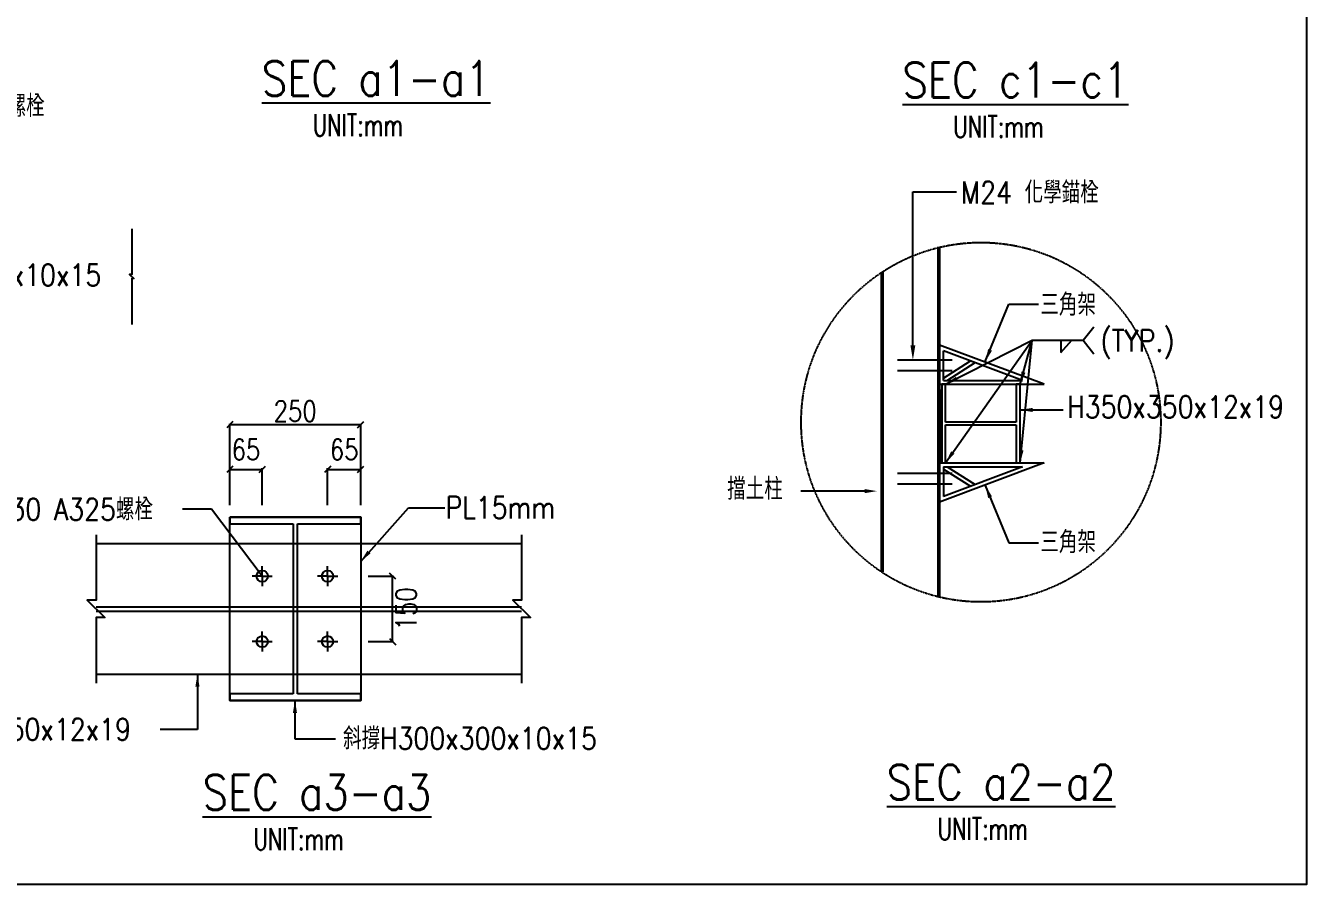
# Model space of a CAD drawing. Header units: centimetres. Extents: x -47768 to 194820, y -149527 to 141949.
# Drawn here: x 89980 to 90714, y 28928 to 29420 of the extents above; entities that cross this region are included whole.
import ezdxf
from ezdxf import colors
from ezdxf.entities.mleader import LeaderData, LeaderLine
from ezdxf.math import Vec2, Vec3

# ---------------------------------------------------------------- set-up
doc = ezdxf.new("R2010")
doc.units = ezdxf.units.CM
for name, pattern in [('1', [0.375, 0.25, -0.125]), ('CONTINOUS', [0]), ('HIDDEN', [0.375, 0.25, -0.125])]:
    doc.linetypes.add(name, pattern=pattern)
doc.layers.get('0').update_dxf_attribs({"color": 8})
doc.layers.add('0S-繪圖區', color=171, linetype='Continuous', plot=False)
for name, color, linetype in [('21', 21, 'Continuous'), ('8', 48, 'Continuous'), ('B', 6, 'HIDDEN'), ('BASELINE', 43, 'Continuous'), ('BN', 7, 'Continuous'), ('COLUMN', 1, 'Continuous'), ('DIM', 4, 'Continuous'), ('F', 2, 'HIDDEN'), ('H', 123, 'Continuous'), ('J', 3, 'HIDDEN'), ('TEXT', 7, 'Continuous'), ('擋土柱', 4, 'Continuous')]:
    doc.layers.add(name, color=color, linetype=linetype)
doc.styles.add('CHINA', font='romans.shx', dxfattribs={"width": 0.85, "bigfont": 'chineset.shx'})
doc.styles.add('china1', font='romans.shx', dxfattribs={"width": 0.8, "bigfont": 'chineset.shx'})
doc.dimstyles.new('30', dxfattribs={"dimscale": 30, "dimtxt": 0.4, "dimasz": 0.12, "dimexe": 0.02, "dimexo": 0.14, "dimgap": 0.06, "dimtad": 2, "dimdec": 1, "dimrnd": 0.1, "dimdsep": 46, "dimtxsty": 'china1', "dimblk1": 'OBLIQUE', "dimblk2": 'OBLIQUE', "dimsah": 1, "dimcen": 0.5, "dimdle": 0.01, "dimclrd": 4, "dimclre": 4, "dimclrt": 4, "dimadec": 0, "dimazin": 0, "dimtfac": 1, "dimtdec": 1, "dimtix": 1, "dimtmove": 2, "dimatfit": 3, "dimfxl": 0.14, "dimtolj": 1, "dimtzin": 0, "dimarcsym": 0})

# ---------------------------------------------------------------- blocks, each defined once
blk = doc.blocks.new('ARROW')
at = {"layer": 'DIM', "linetype": 'Continuous'}
blk.add_solid([(-3.99, -0.66), (-3.99, 0.66), (0, 0)], dxfattribs=at)
blk = doc.blocks.new('_Oblique')
at = {"color": 0, "linetype": 'ByBlock', "lineweight": -2}
blk.add_line((-0.5, -0.5), (0.5, 0.5), dxfattribs=at)
blk = doc.blocks.new('*D96')
at = {"layer": 'DIM', "color": 4, "lineweight": -2, "ltscale": 100}
for p, q in [((90172.37, 29191.52), (90096.77, 29191.52)), ((90097.07, 29163.25), (90097.07, 29192.12)), ((90172.07, 29163.25), (90172.07, 29192.12))]:
    blk.add_line(p, q, dxfattribs=at)
at = {"layer": 'DIM', "color": 4, "lineweight": -2, "ltscale": 100, "xscale": 3.6, "yscale": 3.6, "zscale": 3.6, "rotation": 180}
blk.add_blockref('_Oblique', (90097.07, 29191.52), dxfattribs=at)
at = {"layer": 'DIM', "color": 4, "lineweight": -2, "ltscale": 100, "xscale": 3.6, "yscale": 3.6, "zscale": 3.6}
blk.add_blockref('_Oblique', (90172.07, 29191.52), dxfattribs=at)
at = {"layer": 'DIM', "color": 4, "ltscale": 100, "insert": (90134.57, 29199.32), "char_height": 12, "attachment_point": 5, "style": 'china1'}
blk.add_mtext('\\A1;250', dxfattribs=at)
blk = doc.blocks.new('*D97')
at = {"layer": 'DIM', "color": 4, "lineweight": -2, "ltscale": 100}
for p, q in [((90176.43, 29104.73), (90190.96, 29104.73)), ((90190.36, 29066.93), (90190.36, 29105.03)), ((90176.43, 29067.23), (90190.96, 29067.23))]:
    blk.add_line(p, q, dxfattribs=at)
at = {"layer": 'DIM', "color": 4, "lineweight": -2, "ltscale": 100, "xscale": 3.6, "yscale": 3.6, "zscale": 3.6}
for p, rotation in [((90190.36, 29104.73), 90), ((90190.36, 29067.23), 270)]:
    blk.add_blockref('_Oblique', p, dxfattribs=dict(at, rotation=rotation))
at = {"layer": 'DIM', "color": 4, "ltscale": 100, "insert": (90198.16, 29085.98), "char_height": 12, "attachment_point": 5, "rotation": 90, "style": 'china1'}
blk.add_mtext('\\A1;150', dxfattribs=at)
blk = doc.blocks.new('*D98')
at = {"layer": 'DIM', "color": 4, "lineweight": -2, "ltscale": 100}
for p, q in [((90096.77, 29165.97), (90115.94, 29165.97)), ((90097.07, 29145.38), (90097.07, 29166.57)), ((90115.64, 29145.38), (90115.64, 29166.57))]:
    blk.add_line(p, q, dxfattribs=at)
at = {"layer": 'DIM', "color": 4, "lineweight": -2, "ltscale": 100, "xscale": 3.6, "yscale": 3.6, "zscale": 3.6, "rotation": 180}
blk.add_blockref('_Oblique', (90097.07, 29165.97), dxfattribs=at)
at = {"layer": 'DIM', "color": 4, "lineweight": -2, "ltscale": 100, "xscale": 3.6, "yscale": 3.6, "zscale": 3.6}
blk.add_blockref('_Oblique', (90115.64, 29165.97), dxfattribs=at)
at = {"layer": 'DIM', "color": 4, "ltscale": 100, "insert": (90106.35, 29177.33), "char_height": 12, "attachment_point": 5, "style": 'china1'}
blk.add_mtext('\\A1;65', dxfattribs=at)
blk = doc.blocks.new('*D99')
at = {"layer": 'DIM', "color": 4, "lineweight": -2, "ltscale": 100}
for p, q in [((90152.84, 29165.97), (90172.37, 29165.97)), ((90153.14, 29145.38), (90153.14, 29166.57)), ((90172.07, 29145.38), (90172.07, 29166.57))]:
    blk.add_line(p, q, dxfattribs=at)
at = {"layer": 'DIM', "color": 4, "lineweight": -2, "ltscale": 100, "xscale": 3.6, "yscale": 3.6, "zscale": 3.6, "rotation": 180}
blk.add_blockref('_Oblique', (90153.14, 29165.97), dxfattribs=at)
at = {"layer": 'DIM', "color": 4, "lineweight": -2, "ltscale": 100, "xscale": 3.6, "yscale": 3.6, "zscale": 3.6}
blk.add_blockref('_Oblique', (90172.07, 29165.97), dxfattribs=at)
at = {"layer": 'DIM', "color": 4, "ltscale": 100, "insert": (90162.6, 29177.33), "char_height": 12, "attachment_point": 5, "style": 'china1'}
blk.add_mtext('\\A1;65', dxfattribs=at)
blk = doc.blocks.new('WH300')
at = {"layer": 'F', "linetype": 'Continuous'}
for p, q in [((15, 0), (-15, 0)), ((-15, 0), (-15, -1.5)), ((15, -1.5), (15, 0)), ((-15, -1.5), (-0.5, -1.5)), ((-0.5, -1.5), (-0.5, -28.5)), ((0.5, -28.5), (0.5, -1.5)), ((0.5, -1.5), (15, -1.5)), ((-0.5, -28.5), (-15, -28.5)), ((-15, -28.5), (-15, -30)), ((15, -28.5), (0.5, -28.5)), ((15, -30), (15, -28.5)), ((-15, -30), (15, -30))]:
    blk.add_line(p, q, dxfattribs=at)
blk = doc.blocks.new('zw$2131')
at = {"ltscale": 100}
blk.add_lwpolyline([(0, 54), (72.6, 54), (72.6, 0), (0, 0)], close=True, dxfattribs=at)
blk = doc.blocks.new('zw$E3EA')
at = {"layer": '0S-繪圖區', "ltscale": 100, "xscale": 100, "yscale": 100, "zscale": 100}
blk.add_blockref('zw$2131', (0, 0), dxfattribs=at)

msp = doc.modelspace()

# ---------------------------------------------------------------- linework, layer by layer
for p, q in [((90502.8977, 29293.5486), (90502.8977, 29092.6978)), ((90503.8977, 29293.5486), (90503.8977, 29092.6978)), ((90470.3977, 29278.6698), (90470.3977, 29107.2888)), ((90471.3977, 29279.3295), (90471.3977, 29107.2888)), ((90586.3217, 29239.951), (90592.4206, 29247.685)), ((90573.4424, 29239.951), (90573.4424, 29232.9931)), ((90573.4424, 29232.9931), (90579.7992, 29239.951)), ((90586.3217, 29239.951), (90592.4206, 29232.2171))]:
    msp.add_line(p, q)
at = {"layer": '21', "linetype": '1'}
msp.add_circle((90527.6477, 29192.9793), 103.0555, dxfattribs=at)
at = {"layer": '8', "color": 8, "linetype": 'HIDDEN'}
for p, q in [((90020.3479, 29087.2336), (90264.3435, 29087.2336)), ((90020.3479, 29084.7336), (90264.3435, 29084.7336))]:
    msp.add_line(p, q, dxfattribs=at)
at = {"layer": 'B', "linetype": 'Continuous'}
msp.add_line((90505.1477, 29170.2537), (90505.1477, 29211.7293), dxfattribs=at)
at = {"layer": 'B', "color": 6, "linetype": 'Continuous'}
for p, q in [((90172.0725, 29138.4836), (90097.0725, 29138.4836)), ((90097.0725, 29138.4836), (90097.0725, 29134.7336)), ((90097.0725, 29134.7336), (90133.3225, 29134.7336)), ((90133.3225, 29134.7336), (90133.3225, 29037.2336)), ((90135.8225, 29037.2336), (90135.8225, 29134.7336)), ((90135.8225, 29134.7336), (90172.0725, 29134.7336)), ((90172.0725, 29134.7336), (90172.0725, 29138.4836)), ((90133.3225, 29037.2336), (90097.0725, 29037.2336)), ((90097.0725, 29037.2336), (90097.0725, 29033.4836)), ((90097.0725, 29033.4836), (90172.0725, 29033.4836)), ((90172.0725, 29037.2336), (90135.8225, 29037.2336)), ((90172.0725, 29033.4836), (90172.0725, 29037.2336))]:
    msp.add_line(p, q, dxfattribs=at)
at = {"layer": 'COLUMN', "color": 2, "linetype": 'Continuous'}
for p, q in [((90511.1853, 29228.5858), (90479.727, 29228.5858)), ((90511.1853, 29222.376), (90479.727, 29222.376)), ((90511.1853, 29163.5826), (90479.727, 29163.5826)), ((90511.1853, 29157.3728), (90479.727, 29157.3728))]:
    msp.add_line(p, q, dxfattribs=at)
at = {"layer": 'DIM', "linetype": 'Continuous'}
for p, q in [((90530.158, 29227.8118), (90543.5487, 29260.5637)), ((90543.5487, 29260.5637), (90560.6334, 29260.5637)), ((90507.3977, 29169.7293), (90556.9745, 29239.951)), ((90507.3977, 29214.7293), (90556.9745, 29239.951)), ((90550.1477, 29169.7293), (90556.9745, 29239.951)), ((90550.1477, 29214.7293), (90556.9745, 29239.951)), ((90556.9745, 29239.951), (90586.3217, 29239.951)), ((90550.1477, 29200.0077), (90574.726, 29200.0077)), ((90530.158, 29156.6468), (90543.5487, 29123.8949)), ((90461.332, 29153.4931), (90424.4634, 29153.4931)), ((90086.5959, 29143.1), (90069.8862, 29143.1)), ((90115.635, 29104.7336), (90086.5959, 29143.1)), ((90172.0725, 29113.2221), (90199.3919, 29143.9614)), ((90199.3919, 29143.9614), (90220.2358, 29143.9614)), ((90543.5487, 29123.8949), (90560.6334, 29123.8949)), ((90115.635, 29104.7336), (90109.8805, 29104.7336)), ((90115.635, 29104.7336), (90115.635, 29110.4882)), ((90115.635, 29104.7336), (90115.635, 29098.9791)), ((90115.635, 29104.7336), (90121.3895, 29104.7336)), ((90153.135, 29104.7336), (90147.3805, 29104.7336)), ((90153.135, 29104.7336), (90153.135, 29110.4882)), ((90153.135, 29104.7336), (90153.135, 29098.9791)), ((90153.135, 29104.7336), (90158.8895, 29104.7336)), ((90115.635, 29067.2336), (90115.635, 29072.9882)), ((90153.135, 29067.2336), (90153.135, 29072.9882)), ((90115.635, 29067.2336), (90109.8805, 29067.2336)), ((90115.635, 29067.2336), (90121.3895, 29067.2336)), ((90115.635, 29067.2336), (90115.635, 29061.4791)), ((90153.135, 29067.2336), (90147.3805, 29067.2336)), ((90153.135, 29067.2336), (90158.8895, 29067.2336)), ((90153.135, 29067.2336), (90153.135, 29061.4791)), ((90078.4967, 29048.4836), (90078.4967, 29016.78)), ((90134.385, 29033.4836), (90134.385, 29011.4407)), ((90078.4967, 29016.78), (90057.1352, 29016.78)), ((90134.385, 29011.4407), (90157.6702, 29011.4407))]:
    msp.add_line(p, q, dxfattribs=at)
for points in [[(90040.8117, 29303.933), (90040.8117, 29277.683), (90039.6117, 29277.683), (90042.0117, 29275.283), (90040.8117, 29275.283), (90040.8117, 29249.033)], [(90020.3479, 29128.4836), (90020.3479, 29090.9836), (90015.3479, 29090.9836), (90025.3479, 29080.9836), (90020.3479, 29080.9836), (90020.3479, 29043.4836)], [(90264.3435, 29128.4836), (90264.3435, 29090.9836), (90259.3435, 29090.9836), (90269.3435, 29080.9836), (90264.3435, 29080.9836), (90264.3435, 29043.4836)]]:
    msp.add_lwpolyline(points, dxfattribs=at)
for centre in [(90115.635, 29104.7336), (90153.135, 29104.7336), (90115.635, 29067.2336), (90153.135, 29067.2336)]:
    msp.add_circle(centre, 3.25, dxfattribs=at)
at = {"layer": 'F', "linetype": 'Continuous'}
msp.add_lwpolyline([(90097.0725, 29138.4836), (90172.0725, 29138.4836), (90172.0725, 29033.4836), (90097.0725, 29033.4836)], close=True, dxfattribs=at)
at = {"layer": 'H', "linetype": 'Continuous'}
msp.add_lwpolyline([(90503.8977, 29170.2537), (90503.8977, 29214.7293), (90505.1477, 29214.7293), (90505.1477, 29170.2537)], close=True, dxfattribs=at)
at = {"layer": 'J', "linetype": 'Continuous'}
for p, q in [((90503.8977, 29214.7293), (90503.8977, 29237.2293)), ((90563.8977, 29214.7293), (90503.8977, 29237.2293)), ((90551.4897, 29216.9793), (90506.1477, 29233.9825)), ((90506.1477, 29216.9793), (90506.1477, 29233.9825)), ((90503.8977, 29214.7293), (90563.8977, 29214.7293)), ((90506.1477, 29216.9793), (90551.4897, 29216.9793)), ((90503.8977, 29169.7293), (90503.8977, 29147.2293)), ((90563.8977, 29169.7293), (90503.8977, 29147.2293)), ((90503.8977, 29169.7293), (90563.8977, 29169.7293)), ((90506.1477, 29167.4793), (90551.4897, 29167.4793)), ((90506.1477, 29167.4793), (90506.1477, 29150.476))]:
    msp.add_line(p, q, dxfattribs=at)
at = {"layer": 'J', "color": 3, "linetype": 'Continuous'}
for p, q in [((90506.1477, 29218.3129), (90521.6382, 29228.1736)), ((90508.2426, 29216.9793), (90524.2749, 29227.1848)), ((90551.4897, 29167.4793), (90506.1477, 29150.476)), ((90506.1477, 29166.1457), (90521.6382, 29156.285)), ((90508.2426, 29167.4793), (90524.2749, 29157.2737)), ((90020.3479, 29123.4836), (90264.3435, 29123.4836)), ((90020.3479, 29048.4836), (90264.3435, 29048.4836))]:
    msp.add_line(p, q, dxfattribs=at)

# ---------------------------------------------------------------- block references
at = {"layer": '0S-繪圖區', "ltscale": 100, "xscale": 0.3, "yscale": 0.3, "zscale": 0.3}
msp.add_blockref('zw$E3EA', (88536.2078, 28928.0397), dxfattribs=at)
at = {"layer": 'BASELINE', "linetype": 'Continuous', "xscale": 1.5, "yscale": 1.5, "zscale": 1.5, "rotation": 90}
msp.add_blockref('WH300', (90505.1477, 29192.2293), dxfattribs=at)
at = {"layer": 'DIM', "linetype": 'Continuous'}
for p, xscale, yscale, zscale, rotation in [((90530.158, 29227.8118), 1.799999999989972, 1.799999999989972, 1.799999999989972, 247.7626669723443), ((90507.3977, 29214.7293), 1.800000000000841, 1.800000000000841, 1.800000000000841, 206.9642845938428), ((90550.1477, 29214.7293), 1.80000000000027, 1.80000000000027, 1.80000000000027, 254.8544715845853), ((90550.1477, 29200.0077), 1.799999999999272, 1.799999999999272, 1.799999999999272, 180), ((90507.3977, 29169.7293), 1.799999999999511, 1.799999999999511, 1.799999999999511, 234.7777461722913), ((90550.1477, 29169.7293), 1.800000000000313, 1.800000000000313, 1.800000000000313, 264.44723722723), ((90530.158, 29156.6468), -1.799999999989972, 1.799999999988358, 1.8, 292.2373330276557), ((90468.082, 29153.4931), -1.8, 1.8, 1.8, 180), ((90172.0725, 29113.2221), 1.799999999999693, 1.799999999999693, 1.799999999999693, 228.3710368094443), ((90078.4967, 29048.4836), 1.799999999999272, 1.799999999999272, 1.799999999999272, 90), ((90134.385, 29033.4836), 1.799999999999272, 1.799999999999272, 1.799999999999272, 90)]:
    msp.add_blockref('ARROW', p, dxfattribs=dict(at, xscale=xscale, yscale=yscale, zscale=zscale, rotation=rotation))

# ---------------------------------------------------------------- texts
at = {"layer": 'BN', "color": 7, "linetype": 'Continuous', "style": 'CHINA', "width": 0.85}
for s, p in [('4-M30 A325螺栓', (89876.7833, 29368.0181)), ('M24 化學錨栓', (90516.2715, 29318.4357)), ('斜撐H300x300x10x15', (89877.8191, 29271.118)), ('三角架', (90561.6968, 29254.0913)), ('(TYP.)', (90596.2753, 29233.4735)), ('H350x350x12x19', (90577.1399, 29195.5387)), ('擋土柱', (90382.1769, 29148.4967)), ('4-M30 A325螺栓', (89938.8677, 29136.7764)), ('PL15mm', (90220.796, 29137.8582)), ('三角架', (90561.6968, 29117.9657)), ('橫擋H350x350x12x19', (89894.8389, 29010.6296)), ('斜撐H300x300x10x15', (90161.9479, 29005.481))]:
    msp.add_text(s, height=12.5, dxfattribs=at).set_placement(p)
at = {"layer": 'TEXT', "linetype": 'Continuous', "style": 'CHINA'}
for s, height, width, p in [('%%USEC a1-a1', 20, 0.85, (90115.4053, 29380.0304)), ('%%USEC c1-c1', 20, 0.85, (90482.6211, 29379.1725)), ('UNIT:mm', 12.5, 0.7, (90144.614, 29357.0171)), ('UNIT:mm', 12.5, 0.7, (90511.8298, 29356.1592)), ('%%USEC a2-a2', 20, 0.85, (90473.6265, 28976.6168)), ('%%USEC a3-a3', 20, 0.85, (90081.4438, 28970.747)), ('UNIT:mm', 12.5, 0.7, (90502.8353, 28953.6034)), ('UNIT:mm', 12.5, 0.7, (90110.6526, 28947.7337))]:
    msp.add_text(s, height=height, dxfattribs=dict(at, width=width)).set_placement(p)

# ---------------------------------------------------------------- dimensions: what is measured, and where the dimension line sits
at = {"layer": 'DIM', "ltscale": 100}
dim = msp.add_linear_dim(base=(90097.0725, 29191.5157), p1=(90172.0725, 29159.0457), p2=(90097.0725, 29159.0457), text='250', dimstyle='30', override={"dimblk1": 'Oblique', "dimblk2": 'Oblique'}, dxfattribs=at)
dim.commit()
dim.dimension.update_dxf_attribs({"geometry": '*D96', "text_midpoint": (90134.5725, 29199.3157)})
for base, p1, p2, picture, middle in [((90115.635, 29165.9669), (90097.0725, 29141.1779), (90115.635, 29141.1779), '*D98', (90106.3538, 29177.3289)), ((90172.0725, 29165.9669), (90153.135, 29141.1779), (90172.0725, 29141.1779), '*D99', (90162.6038, 29177.3289))]:
    dim = msp.add_linear_dim(base=base, p1=p1, p2=p2, text='65', dimstyle='30', override={"dimblk1": 'Oblique', "dimblk2": 'Oblique'}, dxfattribs=at)
    dim.commit()
    dim.dimension.update_dxf_attribs({"geometry": picture, "text_midpoint": middle, "dimtype": 160})
dim = msp.add_linear_dim(base=(90190.3568, 29104.7336), p1=(90172.2313, 29067.2336), p2=(90172.2313, 29104.7336), angle=90, text='150', dimstyle='30', override={"dimblk1": 'Oblique', "dimblk2": 'Oblique'}, dxfattribs=at)
dim.commit()
dim.dimension.update_dxf_attribs({"geometry": '*D97', "text_midpoint": (90198.1568, 29085.9836)})

# ---------------------------------------------------------------- leaders
at = {"layer": '擋土柱', "linetype": 'CONTINOUS'}
ml = msp.add_multileader_mtext('Standard', dxfattribs=at)
ml.set_content('', color=4, style='CHINA')
ml.set_leader_properties(color=4, linetype='Continuous')
ml.build(insert=Vec2(0, 0))
ml.multileader.update_dxf_attribs({"text_right_attachment_type": 6, "dogleg_length": 50, "arrow_head_size": 8.5})
ctx = ml.context
ctx.base_point, ctx.char_height, ctx.arrow_head_size, ctx.landing_gap_size, ctx.plane_origin = Vec3(90513.635, 29325.1386), 20, 8.5, 0.1, Vec3(90488.635, 29228.5858)
ctx.right_attachment = 6
notes = []
notes.append((ctx, [(0, (1, 1, 0), (90488.635, 29325.1386), (1, 0), 25, [(0, [(90488.635, 29228.5858)], 0, [])])]))
ctx.mtext.insert, ctx.mtext.flow_direction = Vec3(90513.735, 29335.1386), 5
for ctx, leaders in notes:
    for number, flags, end, landing, length, lines in leaders:
        leader = LeaderData()
        leader.index, (leader.has_last_leader_line, leader.has_dogleg_vector, leader.attachment_direction) = number, flags
        leader.last_leader_point, leader.dogleg_vector, leader.dogleg_length = Vec3(end), Vec3(landing), length
        for number, points, colour, breaks in lines:
            line = LeaderLine()
            line.index, line.vertices, line.color, line.breaks = number, Vec3.list(points), colors.encode_raw_color(colour), breaks
            leader.lines.append(line)
        ctx.leaders.append(leader)

doc.saveas('drawing.dxf')
